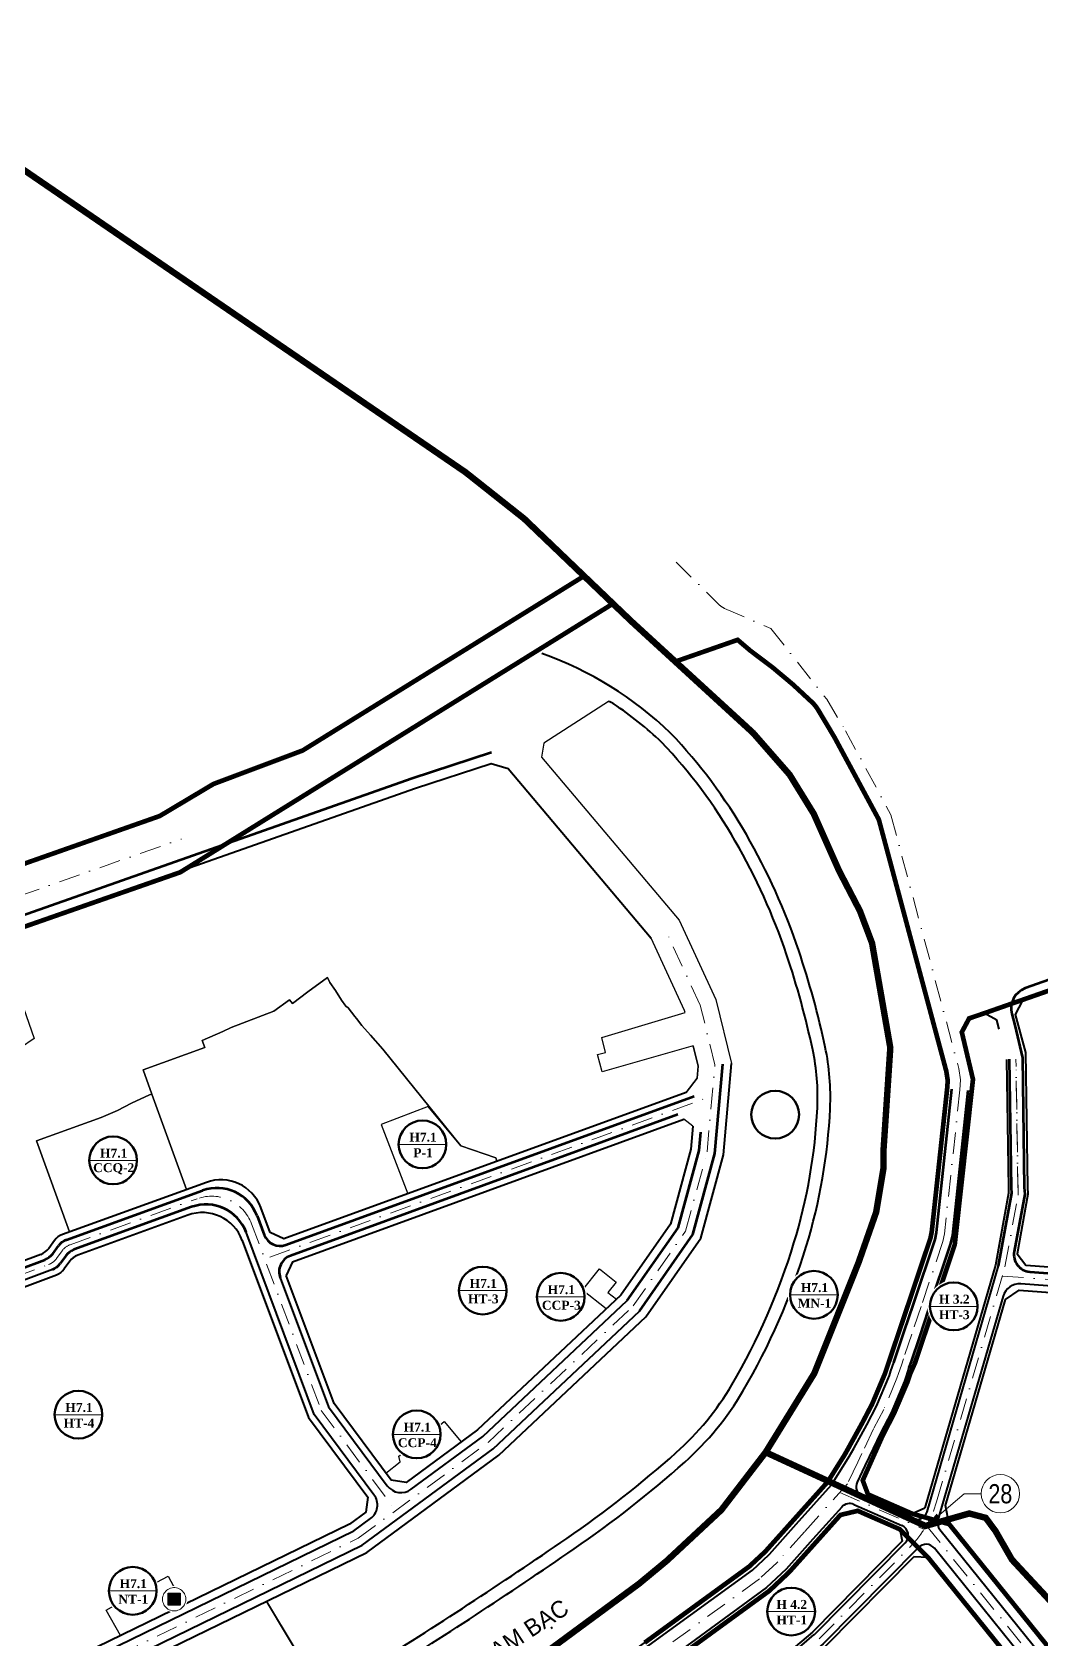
# Model space of a CAD drawing. Header units: millimetres. Extents: x 583747 to 595948, y 2304962 to 2309584.
# Drawn here: x 592451 to 592924, y 2307869 to 2308623 of the extents above; entities that cross this region are included whole.
import ezdxf
from ezdxf.enums import TextEntityAlignment as Align

# ---------------------------------------------------------------- set-up
doc = ezdxf.new("R2010")
doc.units = ezdxf.units.MM
doc.set_wipeout_variables(frame=1)
for name, pattern in [('DASHDOT', [1, 0.5, -0.25, 0, -0.25]), ('DASHED', [4.5, 3, -1.5]), ('PHANTOM2', [1.25, 0.625, -0.125, 0.125, -0.125, 0.125, -0.125]), ('RANHGIOI', [10, 6, -1.7, 0.6, -1.7]), ('RGXA', [10.3, 6, -2, 0.3, -2])]:
    doc.linetypes.add(name, pattern=pattern)
for name, color, linetype, lineweight in [('00_bo_sdd', 7, 'Continuous', 30), ('00_o pho', 2, 'RANHGIOI', 13), ('00_tim_duong', 1, 'DASHDOT', 13), ('DUONG', 5, 'Continuous', 80), ('HE', 7, 'Continuous', 40), ('KIHIEU', 7, 'Continuous', 25), ('P_text', 7, 'Continuous', 13), ('Rgphuong', 5, 'RGXA', 13), ('TOADO', 7, 'Continuous', 13), ('TREE1', 93, 'Continuous', 13), ('vong tron', 7, 'Continuous', 13)]:
    doc.layers.add(name, color=color, linetype=linetype, lineweight=lineweight)
doc.styles.add('pp1-vnblackH', font='VHBLACK.TTF')
doc.styles.add('STYLE3', font='Vharialb.ttf', dxfattribs={"height": 10})
doc.styles.add('TXT', font='vntime.TTF', dxfattribs={"height": 1})
doc.styles.add('vnarialh', font='Vharial.ttf')
doc.dimstyles.new('11', dxfattribs={"dimtxt": 7.5, "dimasz": 7.5, "dimexe": 5, "dimexo": 10, "dimgap": 3, "dimtad": 1, "dimzin": 9, "dimdsep": 46, "dimtxsty": 'STYLE3', "dimcen": 0.05, "dimclrd": 7, "dimclre": 7, "dimclrt": 7, "dimaunit": 1, "dimadec": 4, "dimazin": 0, "dimtfac": 1, "dimtofl": 0, "dimtmove": 1, "dimatfit": 3, "dimfxl": 1, "dimtolj": 1, "dimtzin": 9, "dimarcsym": 0})

# ---------------------------------------------------------------- blocks, each defined once
blk = doc.blocks.new('nha tre')
at = {"lineweight": 13}
blk.add_wipeout([(-1, 9.6), (-3, 9.2), (-4.8, 8.4), (-6.5, 7.2), (-7.8, 5.7), (-8.8, 3.9), (-9.5, 2), (-9.7, 0), (-9.5, -2), (-8.8, -3.9), (-7.8, -5.7), (-6.5, -7.2), (-4.8, -8.4), (-3, -9.2), (-1, -9.6), (1, -9.6), (3, -9.2), (4.8, -8.4), (6.5, -7.2), (7.8, -5.7), (8.8, -3.9), (9.5, -2), (9.7, 0), (9.5, 2), (8.8, 3.9), (7.8, 5.7), (6.5, 7.2), (4.8, 8.4), (3, 9.2), (1, 9.6)], dxfattribs=at).dxf.layer = 'KIHIEU'
at = {"layer": 'KIHIEU', "ltscale": 300}
blk.add_hatch(color=256, dxfattribs=at).paths.add_polyline_path([(4.4, -4.4), (-4.4, -4.4), (-4.4, 4.4), (4.4, 4.4)])
at = {"layer": 'KIHIEU', "lineweight": 13}
blk.add_lwpolyline([(-0.5, 8.5), (-1.6, 8.4), (-2.6, 8.1), (-3.6, 7.7), (-4.6, 7.2), (-5.4, 6.6), (-6.2, 5.8), (-6.9, 5), (-7.5, 4.1), (-7.9, 3.1), (-8.3, 2.1), (-8.5, 1.1), (-8.5, 0), (-8.5, -1.1), (-8.3, -2.1), (-7.9, -3.1), (-7.5, -4.1), (-6.9, -5), (-6.2, -5.8), (-5.4, -6.6), (-4.6, -7.2), (-3.6, -7.7), (-2.6, -8.1), (-1.6, -8.4), (-0.5, -8.5), (0.5, -8.5), (1.6, -8.4), (2.6, -8.1), (3.6, -7.7), (4.6, -7.2), (5.4, -6.6), (6.2, -5.8), (6.9, -5), (7.5, -4.1), (7.9, -3.1), (8.3, -2.1), (8.5, -1.1), (8.5, 0), (8.5, 1.1), (8.3, 2.1), (7.9, 3.1), (7.5, 4.1), (6.9, 5), (6.2, 5.8), (5.4, 6.6), (4.6, 7.2), (3.6, 7.7), (2.6, 8.1), (1.6, 8.4), (0.5, 8.5)], close=True, dxfattribs=at)
at = {"layer": 'KIHIEU', "ltscale": 300}
blk.add_lwpolyline([(4.4, -4.4), (-4.4, -4.4), (-4.4, 4.4), (4.4, 4.4)], close=True, dxfattribs=at)
blk = doc.blocks.new('www')
at = {"layer": '00_bo_sdd'}
for p, q in [((19195.028, 15246.476), (19211.234, 15201.723)), ((19275.087, 14964.925), (19248.642, 15008.9))]:
    blk.add_line(p, q, dxfattribs=at)
for points in [[(19295.763, 15031.623), (19248.734, 15008.748), (19275.087, 14964.925, 0.0137265), (19296.71, 14977.539, 0.0116811), (19389.574, 15038.231, 0.0313), (19440.874, 15078.443, 0.07832), (19466.972, 15110.253, 0.0589377), (19496.093, 15176.706, 0.0619406), (19507.068, 15240.053, 0.0644814), (19504.862, 15267.247, 0.0290307), (19492.636, 15311.807, 0.049328), (19468.568, 15365.07, 0.0592944), (19433.988, 15411.376, 0.0435689), (19411.7, 15429.273, 0.0801613), (19409.093, 15430.467), (19378.742, 15410.947), (19377.761, 15404.421), (19442.262, 15327.945), (19459.505, 15290.746), (19466.827, 15260.778), (19462.988, 15217.923), (19452.371, 15178.895), (19426.642, 15142.098), (19357.616, 15077.199)], [(19356.824, 15215.005), (19356.229, 15216.527), (19339.838, 15222.196), (19303.24, 15267.521), (19297.532, 15274.133), (19293.438, 15278.592), (19290.917, 15281.876), (19290.132, 15282.779), (19287.031, 15286.902), (19285.909, 15287.704), (19283.889, 15290.415), (19281.158, 15295.002), (19278.462, 15298.741), (19277.39, 15301.05), (19268.115, 15294.362), (19260.867, 15288.902), (19259.552, 15290.648), (19252.266, 15285.307), (19232.155, 15277.652), (19228.346, 15275.745), (19218.547, 15271.61), (19219.774, 15268.276), (19190.917, 15257.779), (19195.028, 15246.476), (19193.884, 15246.06), (19185.464, 15242.148), (19178.87, 15238.811), (19171.242, 15235.485), (19140.917, 15224.607), (19156.316, 15181.836), (19220.542, 15205.093, -0.4113002), (19246.088, 15193.284), (19250.448, 15181.608), (19256.896, 15178.634)], [(19356.824, 15215.005), (19356.229, 15216.527), (19339.838, 15222.196), (19303.24, 15267.521), (19297.532, 15274.133), (19293.438, 15278.592), (19290.917, 15281.876), (19290.132, 15282.779), (19287.031, 15286.902), (19285.909, 15287.704), (19283.889, 15290.415), (19281.158, 15295.002), (19278.462, 15298.741), (19277.39, 15301.05), (19268.115, 15294.362), (19260.867, 15288.902), (19259.552, 15290.648), (19252.266, 15285.307), (19232.155, 15277.652), (19228.346, 15275.745), (19218.547, 15271.61), (19219.774, 15268.276), (19190.917, 15257.779), (19195.028, 15246.476), (19193.884, 15246.06), (19185.464, 15242.148), (19178.87, 15238.811), (19171.242, 15235.485), (19140.917, 15224.607), (19156.316, 15181.836), (19220.542, 15205.093, -0.4113002), (19246.088, 15193.284), (19250.448, 15181.608), (19256.896, 15178.634)], [(19303.24, 15267.521), (19297.532, 15274.133), (19293.438, 15278.592), (19290.917, 15281.876), (19290.132, 15282.779), (19287.031, 15286.902), (19285.909, 15287.704), (19283.889, 15290.415), (19281.158, 15295.002), (19278.462, 15298.741), (19277.39, 15301.05), (19268.115, 15294.362), (19260.867, 15288.902), (19259.552, 15290.648), (19252.266, 15285.307), (19232.155, 15277.652), (19228.346, 15275.745), (19218.547, 15271.61), (19219.774, 15268.276), (19190.917, 15257.779), (19195.028, 15246.476), (19211.234, 15201.723), (19220.542, 15205.093, -0.4113002), (19246.088, 15193.284), (19250.448, 15181.608), (19256.896, 15178.634), (19356.824, 15215.005), (19356.229, 15216.527), (19339.838, 15222.196)], [(19303.24, 15267.521), (19297.532, 15274.133), (19293.438, 15278.592), (19290.917, 15281.876), (19290.132, 15282.779), (19287.031, 15286.902), (19285.909, 15287.704), (19283.889, 15290.415), (19281.158, 15295.002), (19278.462, 15298.741), (19277.39, 15301.05), (19268.115, 15294.362), (19260.867, 15288.902), (19259.552, 15290.648), (19252.266, 15285.307), (19232.155, 15277.652), (19228.346, 15275.745), (19218.547, 15271.61), (19219.774, 15268.276), (19190.917, 15257.779), (19195.028, 15246.476), (19211.234, 15201.723), (19220.542, 15205.093, -0.4113002), (19246.088, 15193.284), (19250.448, 15181.608), (19256.896, 15178.634), (19356.824, 15215.005), (19356.229, 15216.527), (19339.838, 15222.196)], [(19268.437, 15094.843), (19237.417, 15177.914, 0.4113002), (19211.871, 15189.723), (19160.282, 15171.042, 0.0820126), (19158.009, 15169.767, 0.0672405), (19156.53, 15168.217), (19153.898, 15164.587, -0.1473481), (19150.226, 15161.792), (19031.173, 15117.236), (19028.132, 15110.761), (19067.059, 14998.771), (19085.599, 14952.18), (19091.944, 14949.721), (19287.709, 15044.942), (19295.289, 15050.527), (19296.323, 15057.499)], [(19248.734, 15008.748), (19197.822, 14983.984, 0.4398691), (19195.719, 14976.919), (19218.525, 14938.83, 0.0341892), (19275.087, 14964.925)]]:
    blk.add_lwpolyline(points, format="xyb", close=True, dxfattribs=at)
for points in [[(19318.626, 15389.764), (18978.82, 15270.263)], [(19448.853, 15269.037), (19451.159, 15259.598), (19450.656, 15253.974), (19445.511, 15247.284), (19450.656, 15253.974), (19451.159, 15259.598), (19448.853, 15269.037), (19406.085, 15256.947), (19403.9, 15264.99), (19407.709, 15265.913), (19405.929, 15272.967), (19445.008, 15284.775), (19444.807, 15285.599), (19429.073, 15319.541), (19362.006, 15399.058), (19354.03, 15401.328), (19318.626, 15389.764), (19114.462, 15317.965)], [(19130.883, 15298.078), (19139.792, 15272.509), (19133.396, 15268.172)], [(19156.316, 15181.836), (19140.917, 15224.607), (19171.242, 15235.485), (19178.87, 15238.811), (19185.464, 15242.148), (19193.884, 15246.06), (19195.028, 15246.476), (19190.917, 15257.779), (19219.774, 15268.276), (19218.547, 15271.61), (19228.346, 15275.745), (19232.155, 15277.652), (19252.266, 15285.307), (19259.552, 15290.648), (19260.867, 15288.902), (19268.115, 15294.362), (19277.39, 15301.05), (19278.462, 15298.741), (19281.158, 15295.002), (19283.889, 15290.415), (19285.909, 15287.704), (19287.031, 15286.902), (19290.132, 15282.779), (19290.917, 15281.876), (19293.438, 15278.592), (19297.532, 15274.133), (19303.24, 15267.521), (19339.838, 15222.196), (19356.229, 15216.527), (19356.824, 15215.005)], [(19324.518, 15240.66), (19302.516, 15232.23), (19314.999, 15199.649), (19356.824, 15215.005), (19356.226, 15216.532), (19339.838, 15222.196), (19324.518, 15240.66)], [(19690.338, 15148), (19601.627, 15154.554), (19595.242, 15150.122), (19567.117, 15053.601), (19568.859, 15044.91), (19622.098, 14978.95)], [(19408.02, 15145.865), (19396.96, 15154.583), (19404.827, 15164.563), (19412.687, 15158.368), (19408.858, 15153.511), (19412.826, 15150.383)], [(19304.674, 15068.879), (19311.452, 15074.051), (19310.831, 15076.727), (19326.469, 15088.401), (19332.118, 15092.971), (19339.994, 15083.468)], [(19554.793, 14931.436), (19559.165, 14934.125), (19606.107, 14963.003), (19607.225, 14969.513), (19558.956, 15029.316), (19552.299, 15029.652), (19510.857, 14987.766), (19496.438, 14975.405), (19490.481, 14971.228), (19460.082, 14953.757), (19457.638, 14946.637), (19480.672, 14890.238), (19486.689, 14888.433), (19502.695, 14899.387), (19510.356, 14904.099), (19496.847, 14928.202), (19501.452, 14930.101), (19500.205, 14933.898), (19497.198, 14940.557), (19535.516, 14958.485), (19543.912, 14944.754), (19546.08, 14946.047), (19554.793, 14931.436)], [(19180.282, 14992.689), (19173.602, 15004.629), (19186.947, 15012.322), (19202.686, 15020.536), (19209.833, 15007.063)]]:
    blk.add_lwpolyline(points, dxfattribs=at)
for points in [[(19029.909, 15129.042), (19142.95, 15171.348, 0.1473481), (19146.622, 15174.143), (19149.294, 15177.827, -0.1500807), (19153.046, 15180.652), (19156.316, 15181.836), (19140.917, 15224.607), (19171.242, 15235.485), (19178.87, 15238.811), (19185.464, 15242.148), (19193.884, 15246.06), (19195.028, 15246.476), (19190.917, 15257.779), (19219.774, 15268.276), (19218.547, 15271.61), (19228.346, 15275.745), (19232.155, 15277.652), (19252.266, 15285.307), (19259.552, 15290.648), (19260.867, 15288.902), (19268.115, 15294.362), (19277.39, 15301.05), (19278.462, 15298.741), (19281.158, 15295.002), (19283.889, 15290.415), (19285.909, 15287.704), (19287.031, 15286.902), (19290.132, 15282.779), (19290.917, 15281.876), (19293.438, 15278.592), (19297.532, 15274.133), (19303.24, 15267.521), (19339.838, 15222.196), (19356.229, 15216.527), (19356.824, 15215.005), (19445.511, 15247.284), (19450.656, 15253.974), (19451.159, 15259.598), (19448.853, 15269.037), (19406.085, 15256.947), (19403.9, 15264.99), (19407.709, 15265.913), (19405.929, 15272.967), (19445.008, 15284.775), (19444.807, 15285.599), (19429.073, 15319.541), (19362.006, 15399.058), (19354.03, 15401.328), (19318.626, 15389.764)], [(19029.909, 15129.042), (19142.95, 15171.348, 0.1473481), (19146.622, 15174.143), (19149.294, 15177.827, -0.1500807), (19153.046, 15180.652), (19156.316, 15181.836), (19140.917, 15224.607), (19171.242, 15235.485), (19178.87, 15238.811), (19185.464, 15242.148), (19193.884, 15246.06), (19195.028, 15246.476), (19190.917, 15257.779), (19219.774, 15268.276), (19218.547, 15271.61), (19228.346, 15275.745), (19232.155, 15277.652), (19252.266, 15285.307), (19259.552, 15290.648), (19260.867, 15288.902), (19268.115, 15294.362), (19277.39, 15301.05), (19278.462, 15298.741), (19281.158, 15295.002), (19283.889, 15290.415), (19285.909, 15287.704), (19287.031, 15286.902), (19290.132, 15282.779), (19290.917, 15281.876), (19293.438, 15278.592), (19297.532, 15274.133), (19303.24, 15267.521), (19339.838, 15222.196), (19356.229, 15216.527), (19356.824, 15215.005), (19445.511, 15247.284)]]:
    blk.add_lwpolyline(points, format="xyb", dxfattribs=at)
for points in [[(19195.029, 15246.476), (19193.884, 15246.06), (19185.464, 15242.148), (19178.87, 15238.811), (19171.242, 15235.485), (19140.917, 15224.607), (19156.316, 15181.836), (19211.234, 15201.723)], [(19438.123, 15185.566), (19447.672, 15220.67), (19448.63, 15231.364), (19444.378, 15234.634), (19260.919, 15167.86), (19257.969, 15161.466), (19280.409, 15101.374), (19307.191, 15065.508), (19314.208, 15064.468), (19347.674, 15089.127), (19414.857, 15152.293)]]:
    blk.add_lwpolyline(points, close=True, dxfattribs=at)
at = {"layer": '00_o pho', "color": 2, "linetype": 'PHANTOM2', "ltscale": 10, "const_width": 2.2}
blk.add_lwpolyline([(18971.194, 15296.778), (19198.657, 15376.772), (19223.924, 15391.818), (19265.731, 15407.508), (19368.84, 15471.411), (19397.65, 15489.267), (19369.543, 15516.154), (19342.054, 15537.913), (19078.048, 15718.525, -0.0624397)], format="xyb", dxfattribs=at)
for points in [[(19377.334, 14983.012), (19423.435, 15016.979), (19436.481, 15027.775), (19462.029, 15051.558), (19482.819, 15078.603), (19505.609, 15115.552), (19526.327, 15167.395), (19534.643, 15191.18), (19538.023, 15211.506), (19538.038, 15219.659), (19541.256, 15268.199), (19532.709, 15317.17), (19527.055, 15332.208), (19517.313, 15350.955), (19505.366, 15377.817), (19494.029, 15396.19), (19476.861, 15415.785), (19455.255, 15435.582), (19440.442, 15449.156), (19419.981, 15467.906), (19411.197, 15476.308), (19208.332, 15350.434), (18978.82, 15270.263)], [(19426.06, 14989.34), (19475.148, 15025.099), (19482.614, 15032.034), (19495.361, 15046.265), (19511.768, 15064.583), (19512.096, 15065.106), (19482.819, 15078.603), (19462.029, 15051.558), (19436.481, 15027.775), (19423.435, 15016.979), (19377.334, 14983.012)], [(19607.225, 14969.513), (19558.956, 15029.316), (19545.778, 15042.491), (19525.984, 15051.149), (19517.866, 15049.214), (19493.86, 15022.448), (19484.545, 15013.675), (19446.748, 14986.14)]]:
    blk.add_lwpolyline(points, dxfattribs=at)
blk.add_lwpolyline([(19535.871, 15375.14), (19515.027, 15413.77), (19507.481, 15426.421, 0.0647188), (19504.654, 15430.011, 0.0388294), (19476.012, 15453.98, -0.0216668), (19475.516, 15454.368), (19469.674, 15459.346), (19440.442, 15449.156), (19455.255, 15435.582), (19476.861, 15415.785), (19494.029, 15396.19), (19505.366, 15377.817), (19517.313, 15350.955), (19527.055, 15332.208), (19532.709, 15317.17), (19541.256, 15268.199), (19538.038, 15219.659), (19538.023, 15211.506), (19534.643, 15191.18), (19526.327, 15167.395), (19505.609, 15115.552), (19482.819, 15078.603), (19512.121, 15065.094), (19520.03, 15077.708), (19522.128, 15081.508), (19528.197, 15092.502), (19532.763, 15101.245), (19538.75, 15115.453), (19539.42, 15117.447), (19540.75, 15121.41), (19541.713, 15124.271), (19545.62, 15135.88), (19549.963, 15148.785), (19560.084, 15178.951), (19560.685, 15181.887), (19567.912, 15248.935), (19568.188, 15252.862), (19567.519, 15257.159)], format="xyb", close=True, dxfattribs=at)
blk.add_lwpolyline([(19759.561, 15340.043), (19753.032, 15343.042), (19585.213, 15284.314), (19578.226, 15281.939), (19574.788, 15275.501), (19580.024, 15253.361), (19571.472, 15175.886), (19552.87, 15120.515), (19528.326, 15065.403), (19530.78, 15058.875), (19551.477, 15049.822), (19568.859, 15044.91), (19622.098, 14978.95), (19638.489, 14958.641), (19673.699, 14915.019), (19681.094, 14913.754), (19874.001, 15032.795), (19876.446, 15040.081)], close=True, dxfattribs=at)
at = {"layer": '00_tim_duong', "ltscale": 20}
for points in [[(19440.783, 15495.781), (19461.055, 15475.761, 0.0931302), (19463.505, 15474.109), (19485.221, 15464.73), (19511.433, 15431.551), (19520.266, 15416.744), (19541.505, 15377.381), (19573.42, 15258.406), (19574.243, 15253.117), (19573.912, 15248.401), (19566.642, 15180.958), (19565.91, 15177.383), (19555.672, 15146.867), (19551.328, 15133.959), (19547.42, 15122.35), (19546.458, 15119.491), (19545.129, 15115.531), (19544.388, 15113.322), (19538.216, 15098.678), (19533.454, 15089.558), (19527.948, 15078.091), (19525.974, 15073.915), (19521.215, 15063.792), (19501.034, 15041.324), (19488.46, 15027.285), (19488.032, 15026.808), (19479.927, 15019.281), (19430.458, 14983.244)], [(19440.783, 15495.781), (19461.055, 15475.761, 0.0931302), (19463.505, 15474.109), (19485.221, 15464.73), (19511.433, 15431.551), (19520.266, 15416.744), (19541.505, 15377.381), (19573.42, 15258.406), (19574.243, 15253.117), (19573.912, 15248.401), (19566.642, 15180.958), (19565.91, 15177.383), (19555.672, 15146.867), (19551.328, 15133.959), (19547.42, 15122.35), (19546.458, 15119.491), (19545.129, 15115.531), (19544.388, 15113.322), (19538.216, 15098.678), (19533.454, 15089.558), (19527.948, 15078.091), (19525.974, 15073.915), (19521.215, 15063.792), (19501.034, 15041.324), (19488.46, 15027.285), (19488.032, 15026.808), (19479.927, 15019.281), (19430.458, 14983.244)], [(19440.783, 15495.781), (19461.055, 15475.761, 0.0931302), (19463.505, 15474.109), (19485.221, 15464.73), (19511.433, 15431.551), (19520.266, 15416.744), (19541.505, 15377.381), (19573.42, 15258.406), (19574.243, 15253.117), (19573.912, 15248.401), (19566.642, 15180.958), (19565.91, 15177.383), (19555.672, 15146.867), (19551.328, 15133.959), (19547.42, 15122.35), (19546.458, 15119.491), (19545.129, 15115.531), (19544.388, 15113.322), (19538.216, 15098.678), (19533.454, 15089.558), (19527.948, 15078.091), (19525.974, 15073.915), (19521.215, 15063.792), (19501.034, 15041.324), (19488.46, 15027.285), (19488.032, 15026.808), (19479.927, 15019.281), (19430.458, 14983.244)], [(19440.783, 15495.781), (19461.055, 15475.761, 0.0931302), (19463.505, 15474.109), (19485.221, 15464.73), (19511.433, 15431.551), (19520.266, 15416.744), (19541.505, 15377.381), (19573.42, 15258.406), (19574.243, 15253.117), (19573.912, 15248.401), (19566.642, 15180.958), (19565.91, 15177.383), (19555.672, 15146.867), (19551.328, 15133.959), (19547.42, 15122.35), (19546.458, 15119.491), (19545.129, 15115.531), (19544.388, 15113.322), (19538.216, 15098.678), (19533.454, 15089.558), (19527.948, 15078.091), (19525.974, 15073.915), (19521.215, 15063.792), (19501.034, 15041.324), (19488.46, 15027.285), (19488.032, 15026.808), (19479.927, 15019.281), (19430.458, 14983.244)], [(19017.693, 15118.33), (19146.588, 15166.57, 0.1473481), (19150.26, 15169.365), (19152.912, 15173.022, -0.1500807), (19156.664, 15175.847), (19216.207, 15197.408, -0.4113002), (19241.753, 15185.599), (19274.423, 15098.108), (19309.386, 15051.288)], [(19550.496, 15034.227, 0.1247749), (19562.956, 15055.406)], [(19550.496, 15034.227, 0.1247749), (19562.956, 15055.406)]]:
    blk.add_lwpolyline(points, format="xyb", dxfattribs=at)
for points in [[(18693.561, 15184.784), (18962.037, 15279.201), (19208.846, 15365.998)], [(18693.561, 15184.784), (18962.037, 15279.201), (19208.846, 15365.998)], [(19455.336, 15219.362), (19458.993, 15260.188), (19452.156, 15288.173), (19435.71, 15323.652)], [(19455.336, 15219.362), (19458.993, 15260.188), (19452.156, 15288.173), (19435.71, 15323.652)], [(19593.769, 15161.151), (19690.096, 15154.22), (19814.261, 15196.347), (19897.627, 15228.006), (20058.429, 15311.279)], [(19593.769, 15161.151), (19690.096, 15154.22), (19814.261, 15196.347), (19897.627, 15228.006), (20058.429, 15311.279)], [(19593.769, 15161.151), (19690.096, 15154.22), (19814.261, 15196.347), (19897.627, 15228.006), (20058.429, 15311.279)], [(19593.769, 15161.151), (19690.096, 15154.22), (19814.261, 15196.347), (19897.627, 15228.006), (20058.429, 15311.279)], [(19593.769, 15161.151), (19690.096, 15154.22), (19814.261, 15196.347), (19897.627, 15228.006), (20058.429, 15311.279)], [(19593.769, 15161.151), (19690.096, 15154.22), (19814.261, 15196.347), (19897.627, 15228.006), (20058.429, 15311.279)], [(19595.008, 15165.46), (19601.156, 15199.111), (19600.184, 15262.831)], [(19601.104, 15202.551), (19600.184, 15262.831)], [(19250.251, 15170.096), (19457.686, 15245.596)], [(19250.251, 15170.096), (19457.686, 15245.596)], [(18963.58, 14875.45), (19089.109, 14939.724), (19291.736, 15038.283), (19352.645, 15083.163), (19420.749, 15147.196), (19445.247, 15182.23), (19455.312, 15219.233)], [(18963.58, 14875.45), (19089.109, 14939.724), (19291.736, 15038.283), (19352.645, 15083.163), (19420.749, 15147.196), (19445.247, 15182.23), (19455.312, 15219.233)], [(19562.956, 15055.406), (19594.937, 15165.16)], [(19562.956, 15055.406), (19594.937, 15165.16)], [(19517.574, 15059.739), (19557.078, 15042.46)], [(19517.574, 15059.739), (19557.078, 15042.46)], [(19558.338, 15044.013), (19676.7, 14897.369)], [(19507.874, 14991.15), (19550.496, 15034.227)], [(19507.874, 14991.15), (19550.496, 15034.227)]]:
    blk.add_lwpolyline(points, dxfattribs=at)
at = {"layer": 'DUONG'}
for p, q in [((19459.035, 15218.632), (19462.784, 15260.473)), ((19459.035, 15218.632), (19462.784, 15260.473)), ((19598.104, 15202.505), (19597.185, 15262.785)), ((19598.104, 15202.505), (19597.185, 15262.785)), ((19562.933, 15181.537), (19570.176, 15248.734)), ((19562.933, 15181.537), (19570.176, 15248.734)), ((19257.883, 15175.801), (19449.287, 15245.466)), ((19257.883, 15175.801), (19449.287, 15245.466)), ((19577.647, 15248.069), (19570.352, 15180.379)), ((19577.647, 15248.069), (19570.352, 15180.379)), ((19441.696, 15236.85), (19259.932, 15170.693)), ((19441.696, 15236.85), (19259.932, 15170.693)), ((19451.624, 15219.961), (19452.4, 15228.619)), ((19451.624, 15219.961), (19452.4, 15228.619)), ((19441.8, 15183.844), (19451.624, 15219.961)), ((19441.8, 15183.844), (19451.624, 15219.961)), ((19448.694, 15180.616), (19459.035, 15218.632)), ((19448.694, 15180.616), (19459.035, 15218.632)), ((19154.934, 15178.145), (19218.771, 15201.261)), ((19154.934, 15178.145), (19218.771, 15201.261)), ((19592.057, 15166), (19598.265, 15199.976)), ((19592.057, 15166), (19598.265, 15199.976)), ((19598.265, 15199.976), (19598.104, 15202.505)), ((19598.265, 15199.976), (19598.104, 15202.505)), ((19213.643, 15193.555), (19158.395, 15173.549)), ((19213.643, 15193.555), (19158.395, 15173.549)), ((19244.317, 15189.452), (19247.652, 15180.52)), ((19244.317, 15189.452), (19247.652, 15180.52)), ((19417.898, 15149.662), (19441.8, 15183.844)), ((19417.898, 15149.662), (19441.8, 15183.844)), ((19562.282, 15178.359), (19562.933, 15181.537)), ((19562.282, 15178.359), (19562.933, 15181.537)), ((19148.52, 15171.65), (19151.182, 15175.32)), ((19148.52, 15171.65), (19151.182, 15175.32)), ((19423.601, 15144.729), (19448.694, 15180.616)), ((19423.601, 15144.729), (19448.694, 15180.616)), ((19552.117, 15148.06), (19562.282, 15178.359)), ((19552.117, 15148.06), (19562.282, 15178.359)), ((19569.537, 15176.406), (19559.227, 15145.675)), ((19569.537, 15176.406), (19559.227, 15145.675)), ((19570.352, 15180.379), (19569.537, 15176.406)), ((19570.352, 15180.379), (19569.537, 15176.406)), ((19030.075, 15125.901), (19144.848, 15168.855)), ((19030.075, 15125.901), (19144.848, 15168.855)), ((19154.643, 15170.724), (19152, 15167.08)), ((19154.643, 15170.724), (19152, 15167.08)), ((19547.774, 15135.156), (19552.117, 15148.06)), ((19547.774, 15135.156), (19552.117, 15148.06)), ((19559.227, 15145.675), (19554.882, 15132.763)), ((19559.227, 15145.675), (19554.882, 15132.763)), ((19543.866, 15123.546), (19547.774, 15135.156)), ((19543.866, 15123.546), (19547.774, 15135.156)), ((19554.882, 15132.763), (19550.975, 15121.153)), ((19554.882, 15132.763), (19550.975, 15121.153)), ((19542.904, 15120.687), (19543.866, 15123.546)), ((19542.904, 15120.687), (19543.866, 15123.546)), ((19550.975, 15121.153), (19550.012, 15118.295)), ((19550.975, 15121.153), (19550.012, 15118.295))]:
    blk.add_line(p, q, dxfattribs=at)
at = {"layer": 'DUONG', "lineweight": 40}
for p, q in [((19271.097, 15096.294), (19239.188, 15181.746)), ((19271.097, 15096.294), (19239.188, 15181.746)), ((19558.471, 15050.738), (19592.057, 15166)), ((19558.471, 15050.738), (19592.057, 15166)), ((19255.174, 15160.377), (19277.748, 15099.923)), ((19255.174, 15160.377), (19277.748, 15099.923)), ((19350.24, 15086.049), (19417.898, 15149.662)), ((19350.24, 15086.049), (19417.898, 15149.662)), ((19355.05, 15080.278), (19423.601, 15144.729)), ((19355.05, 15080.278), (19423.601, 15144.729)), ((19541.574, 15116.724), (19542.904, 15120.687)), ((19541.574, 15116.724), (19542.904, 15120.687)), ((19534.821, 15100.276), (19540.877, 15114.649)), ((19534.821, 15100.276), (19540.877, 15114.649)), ((19540.877, 15114.649), (19541.574, 15116.724)), ((19540.877, 15114.649), (19541.574, 15116.724)), ((19548.684, 15114.337), (19547.898, 15111.996)), ((19548.684, 15114.337), (19547.898, 15111.996)), ((19550.012, 15118.295), (19548.684, 15114.337)), ((19550.012, 15118.295), (19548.684, 15114.337)), ((19547.898, 15111.996), (19541.612, 15097.079)), ((19547.898, 15111.996), (19541.612, 15097.079)), ((19277.748, 15099.923), (19305.405, 15062.886)), ((19277.748, 15099.923), (19305.405, 15062.886)), ((19530.199, 15091.427), (19534.821, 15100.276)), ((19530.199, 15091.427), (19534.821, 15100.276)), ((19524.117, 15080.41), (19530.199, 15091.427)), ((19524.117, 15080.41), (19530.199, 15091.427)), ((19541.612, 15097.079), (19536.807, 15087.878)), ((19541.612, 15097.079), (19536.807, 15087.878)), ((19316.56, 15061.232), (19350.24, 15086.049)), ((19316.56, 15061.232), (19350.24, 15086.049)), ((19536.807, 15087.878), (19531.333, 15076.478)), ((19536.807, 15087.878), (19531.333, 15076.478)), ((19293.685, 15035.06), (19355.05, 15080.278)), ((19293.685, 15035.06), (19355.05, 15080.278)), ((19513.698, 15063.333), (19521.989, 15076.554)), ((19513.698, 15063.333), (19521.989, 15076.554)), ((19521.989, 15076.554), (19524.117, 15080.41)), ((19521.989, 15076.554), (19524.117, 15080.41)), ((19531.333, 15076.478), (19529.366, 15072.316)), ((19531.333, 15076.478), (19529.366, 15072.316)), ((19529.366, 15072.316), (19525.7, 15064.519)), ((19529.366, 15072.316), (19525.7, 15064.519)), ((19497.121, 15044.824), (19513.698, 15063.333)), ((19497.121, 15044.824), (19513.698, 15063.333)), ((19524.191, 15054.116), (19546.665, 15044.286)), ((19524.191, 15054.116), (19546.665, 15044.286)), ((19528.222, 15057.811), (19551.667, 15047.556)), ((19528.222, 15057.811), (19551.667, 15047.556)), ((19518.467, 15052.876), (19504.942, 15037.818)), ((19518.467, 15052.876), (19504.942, 15037.818)), ((19484.549, 15030.788), (19497.121, 15044.824)), ((19484.549, 15030.788), (19497.121, 15044.824)), ((19086.761, 14934.412), (19293.685, 15035.06)), ((19086.761, 14934.412), (19293.685, 15035.06)), ((19476.583, 15023.34), (19484.282, 15030.49)), ((19476.583, 15023.34), (19484.282, 15030.49)), ((19484.282, 15030.49), (19484.549, 15030.788)), ((19484.282, 15030.49), (19484.549, 15030.788)), ((19504.942, 15037.818), (19492.37, 15023.783)), ((19505.742, 14993.26), (19548.216, 15036.189)), ((19366.85, 14943.822), (19476.583, 15023.34))]:
    blk.add_line(p, q, dxfattribs=at)
at = {"layer": 'DUONG'}
for points in [[(19019.748, 15130.672), (18972.061, 15262.491, -0.4168377), (18978.147, 15275.326), (19317.02, 15394.5, -0.0056185), (19317.127, 15394.535), (19354.283, 15406.671)], [(19019.748, 15130.672), (18972.061, 15262.491, -0.4168377), (18978.147, 15275.326), (19317.02, 15394.5, -0.0056185), (19317.127, 15394.535), (19354.283, 15406.671)], [(19771.539, 15323.055), (19764.163, 15342.006, 0.4047207), (19751.521, 15347.811), (19604.559, 15296.047, 0.3920472), (19598.224, 15284.021), (19599.635, 15278.766), (19603.174, 15263.518), (19604.101, 15202.741), (19604.299, 15199.621), (19599.366, 15172.624, 0.4459024), (19606.647, 15163.208), (19689.179, 15157.11)], [(19771.539, 15323.055), (19764.163, 15342.006, 0.4047207), (19751.521, 15347.811), (19604.559, 15296.047, 0.3920472), (19598.224, 15284.021), (19599.635, 15278.766), (19603.174, 15263.518), (19604.101, 15202.741), (19604.299, 15199.621), (19599.366, 15172.624, 0.4459024), (19606.647, 15163.208), (19689.179, 15157.11)]]:
    blk.add_lwpolyline(points, format="xyb", dxfattribs=at)
at = {"layer": 'DUONG', "lineweight": 40}
for points in [[(19148.328, 15164.285), (19029.31, 15119.742, 0.4073238), (19024.557, 15109.623), (19063.544, 14997.462), (19082.271, 14950.4, 0.4360548), (19093.204, 14946.164), (19289.658, 15041.72), (19297.492, 15047.492, 0.4160821), (19299.156, 15058.719), (19271.097, 15096.294)], [(19689.952, 15151.037), (19602.428, 15157.503, 0.3540206), (19594.158, 15151.763), (19563.596, 15046.881, 0.2454106), (19564.506, 15042.341), (19619.344, 14974.4)], [(19689.952, 15151.037), (19602.428, 15157.503, 0.3540206), (19594.158, 15151.763), (19563.596, 15046.881, 0.2454106), (19564.506, 15042.341), (19619.344, 14974.4)], [(19492.37, 15023.783), (19483.271, 15015.221), (19443.428, 14986.197, 0.3450278), (19441.743, 14980.265), (19448.992, 14962.517, 0.4543866), (19456.118, 14960.076), (19486.448, 14977.56), (19491.833, 14981.336), (19505.586, 14993.126, 0.0205144), (19505.886, 14993.405), (19548.216, 15036.189)], [(19611.798, 14971.808), (19561.918, 15033.606, 0.4473047), (19554.473, 15033.982), (19509.834, 14988.865), (19495.517, 14976.591), (19489.675, 14972.495), (19458.936, 14954.828), (19457.133, 14953.736, 0.3688589), (19455.096, 14947.569), (19480.273, 14885.925)], [(19611.798, 14971.808), (19561.918, 15033.606, 0.4473047), (19554.473, 15033.982), (19509.834, 14988.865), (19495.517, 14976.591), (19489.675, 14972.495), (19458.936, 14954.828), (19457.133, 14953.736, 0.3688589), (19455.096, 14947.569), (19480.273, 14885.925)]]:
    blk.add_lwpolyline(points, format="xyb", dxfattribs=at)
at = {"layer": 'DUONG'}
for centre, radius, start, end in [((19225.58, 15182.456), 20, 20.476241, 109.905739), ((19225.58, 15182.456), 20, 20.476241, 109.905739), ((19220.452, 15174.75), 20, 20.476241, 109.905739), ((19220.452, 15174.75), 20, 20.476241, 109.905739), ((19157.658, 15170.623), 8, 109.905739, 144.046897), ((19157.658, 15170.623), 8, 109.905739, 144.046897), ((19161.119, 15166.027), 8, 109.905739, 144.046897), ((19161.119, 15166.027), 8, 109.905739, 144.046897), ((19255.147, 15183.318), 8, 200.476241, 290), ((19255.147, 15183.318), 8, 200.476241, 290), ((19142.044, 15176.347), 8, 290.518452, 324.046897), ((19142.044, 15176.347), 8, 290.518452, 324.046897), ((19145.524, 15171.777), 8, 290.518452, 324.046897), ((19145.524, 15171.777), 8, 290.518452, 324.046897), ((19262.668, 15163.176), 8, 110, 200.476241), ((19262.668, 15163.176), 8, 110, 200.476241)]:
    blk.add_arc(centre, radius, start, end, dxfattribs=at)
at = {"layer": 'DUONG', "lineweight": 40}
for centre, radius, start, end in [((19311.815, 15067.673), 8, 216.750272, 306.384984), ((19311.815, 15067.673), 8, 216.750272, 306.384984), ((19530.225, 15062.392), 5, 154.82043, 246.376264), ((19530.225, 15062.392), 5, 154.82043, 246.376264), ((19522.187, 15049.535), 5, 66.376264, 138.069228), ((19522.187, 15049.535), 5, 66.376264, 138.069228), ((19553.671, 15052.137), 5, 246.376264, 343.754524), ((19553.671, 15052.137), 5, 246.376264, 343.754524), ((19544.662, 15039.705), 5, 315.305263, 66.376264), ((19544.662, 15039.705), 5, 315.305263, 66.376264)]:
    blk.add_arc(centre, radius, start, end, dxfattribs=at)
at = {"layer": 'HE'}
for p, q in [((19462.988, 15217.923), (19466.827, 15260.778)), ((19595.687, 15262.602), (19596.605, 15202.446)), ((19567.911, 15248.922), (19560.689, 15181.921)), ((19445.511, 15247.284), (19256.896, 15178.634)), ((19260.919, 15167.86), (19444.378, 15234.634)), ((19448.63, 15231.364), (19447.672, 15220.67)), ((19447.672, 15220.67), (19438.123, 15185.566)), ((19452.371, 15178.895), (19462.988, 15217.923)), ((19220.542, 15205.093), (19153.046, 15180.652)), ((19596.756, 15200.064), (19590.595, 15166.345)), ((19596.605, 15202.446), (19596.756, 15200.064)), ((19211.871, 15189.723), (19160.282, 15171.042)), ((19250.448, 15181.608), (19246.088, 15193.284)), ((19256.896, 15178.634), (19250.448, 15181.608)), ((19438.123, 15185.566), (19414.857, 15152.293)), ((19560.678, 15181.853), (19560.092, 15178.994)), ((19149.294, 15177.827), (19146.622, 15174.143)), ((19426.642, 15142.098), (19452.371, 15178.895)), ((19560.07, 15178.909), (19549.963, 15148.786)), ((19142.95, 15171.348), (19029.909, 15129.042)), ((19156.53, 15168.217), (19153.898, 15164.587)), ((19260.919, 15167.86), (19257.969, 15161.466)), ((19590.595, 15166.345), (19557.457, 15052.619)), ((19280.409, 15101.374), (19257.969, 15161.466)), ((19414.857, 15152.293), (19347.674, 15089.127)), ((19595.242, 15150.122), (19601.627, 15154.554)), ((19601.627, 15154.554), (19690.338, 15148)), ((19549.963, 15148.785), (19545.62, 15135.88)), ((19567.117, 15053.601), (19595.242, 15150.122)), ((19357.616, 15077.199), (19426.642, 15142.098)), ((19545.62, 15135.88), (19541.713, 15124.271)), ((19540.75, 15121.41), (19539.42, 15117.447)), ((19541.713, 15124.271), (19540.75, 15121.41)), ((19538.74, 15115.428), (19532.775, 15101.273)), ((19539.42, 15117.447), (19538.759, 15115.479)), ((19307.191, 15065.508), (19280.409, 15101.374)), ((19532.749, 15101.219), (19528.201, 15092.509)), ((19528.193, 15092.494), (19522.128, 15081.508)), ((19347.674, 15089.127), (19314.208, 15064.468)), ((19295.763, 15031.623), (19357.616, 15077.199)), ((19520.02, 15077.691), (19511.909, 15064.757)), ((19522.128, 15081.508), (19520.04, 15077.726)), ((19314.208, 15064.468), (19307.191, 15065.508)), ((19568.859, 15044.91), (19567.117, 15053.601)), ((19551.477, 15049.822), (19557.457, 15052.619)), ((19622.098, 14978.95), (19568.859, 15044.91)), ((19197.822, 14983.984), (19295.763, 15031.623)), ((19510.857, 14987.766), (19552.299, 15029.652)), ((19558.956, 15029.316), (19552.299, 15029.652)), ((19607.225, 14969.513), (19558.956, 15029.316))]:
    blk.add_line(p, q, dxfattribs=at)
for points in [[(19221.569, 14933.57, 0.0474106), (19299.874, 14972.441, 0.0116811), (19392.973, 15033.287, 0.0313), (19444.863, 15073.962, 0.07832), (19472.147, 15107.216, 0.0589377), (19501.833, 15174.96, 0.0619406), (19513.061, 15239.766, 0.0644814), (19510.73, 15268.497, 0.0290307), (19498.32, 15313.727, 0.049328), (19473.766, 15368.066, 0.059436), (19438.241, 15415.611, 0.105344), (19377.894, 15452.991, 0.0896627)], [(19218.525, 14938.83, 0.0479382), (19296.71, 14977.539, 0.0116811), (19389.574, 15038.231, 0.0313), (19440.874, 15078.443, 0.07832), (19466.972, 15110.253, 0.0589377), (19496.093, 15176.706, 0.0619406), (19507.068, 15240.053, 0.0644814), (19504.862, 15267.247, 0.0290307), (19492.636, 15311.807, 0.049328), (19468.568, 15365.07, 0.0592944), (19433.988, 15411.376, 0.0435689), (19411.7, 15429.273, 0.0801613), (19409.093, 15430.467, 0.0801613)], [(19023.525, 15131.991), (18975.804, 15263.902), (18978.82, 15270.263), (19318.626, 15389.764, -0.0056185), (19318.626, 15389.764), (19354.03, 15401.328), (19362.006, 15399.058), (19429.073, 15319.541)]]:
    blk.add_lwpolyline(points, format="xyb", dxfattribs=at)
for points in [[(19766.881, 15321.236), (19759.561, 15340.043), (19753.032, 15343.042), (19603.256, 15290.287), (19599.837, 15283.797), (19604.638, 15265.923), (19605.601, 15202.8), (19605.808, 15199.532), (19600.711, 15171.64), (19604.799, 15166.353), (19688.793, 15160.147), (19808.664, 15200.784), (19811.587, 15207.05), (19807.756, 15216.905)], [(19518.062, 15049.433), (19525.984, 15051.149), (19545.778, 15042.491), (19546.843, 15036.933), (19504.719, 14994.358), (19490.912, 14982.523), (19485.645, 14978.829), (19456.649, 14962.164), (19450.423, 14964.302), (19444.597, 14978.568), (19446.748, 14986.14), (19484.545, 15013.675), (19493.21, 15021.722), (19493.86, 15022.448), (19506.431, 15036.483)]]:
    blk.add_lwpolyline(points, close=True, dxfattribs=at)
for points in [[(19592.359, 15276.945), (19591.244, 15281.094), (19585.213, 15284.314), (19578.226, 15281.939), (19574.788, 15275.501), (19579.054, 15259.596), (19580.024, 15253.361), (19579.64, 15247.891), (19572.33, 15180.07), (19571.472, 15175.886), (19561.123, 15145.039), (19556.777, 15132.125), (19552.87, 15120.515), (19551.908, 15117.657), (19550.58, 15113.701), (19549.77, 15111.288), (19543.423, 15096.226), (19538.595, 15086.982), (19533.139, 15075.618), (19531.175, 15071.463), (19528.326, 15065.403), (19530.78, 15058.875), (19551.477, 15049.822)], [(19237.417, 15177.914), (19268.437, 15094.843), (19296.323, 15057.499), (19295.289, 15050.527), (19287.709, 15044.942), (19091.944, 14949.721), (19085.599, 14952.18), (19067.059, 14998.771), (19028.132, 15110.761), (19031.173, 15117.236), (19150.226, 15161.792)]]:
    blk.add_lwpolyline(points, dxfattribs=at)
blk.add_lwpolyline([(19326.504, 14920.758), (19339.993, 14928.632), (19365.615, 14945.727), (19421.649, 14986.095), (19426.06, 14989.34), (19475.148, 15025.099), (19482.614, 15032.034), (19495.361, 15046.265), (19511.768, 15064.583), (19512.096, 15065.106), (19482.819, 15078.603), (19462.029, 15051.558), (19436.481, 15027.775), (19423.435, 15016.979), (19377.334, 14983.012), (19313.316, 14945.042), (19269.184, 14923.485), (19234.948, 14907.097), (19246.835, 14883.576, 0.3957513), (19253.265, 14881.234), (19266.681, 14886.978), (19279.412, 14893.616)], format="xyb", close=True, dxfattribs=at)
for centre, radius, start, end in [((19227.352, 15186.288), 20, 20.476241, 109.905739), ((19218.681, 15170.917), 20, 20.476241, 109.905739), ((19140.146, 15178.84), 8, 290.518452, 324.046897), ((19155.77, 15173.13), 8, 109.905739, 144.046897), ((19163.006, 15163.52), 8, 109.905739, 144.046897), ((19147.422, 15169.284), 8, 290.518452, 324.046897)]:
    blk.add_arc(centre, radius, start, end, dxfattribs=at)
at = {"layer": 'Rgphuong', "color": 6, "linetype": 'DASHED', "ltscale": 2, "const_width": 3, "flags": 128}
for points in [[(18997.213, 16027.896), (19004.115, 15927.16), (19006.1, 15892.225), (19007.716, 15798.464), (19011.559, 15776.793), (19027.419, 15756.059), (19036.502, 15746.947), (19036.502, 15746.947), (19036.502, 15746.947), (19036.502, 15746.947), (19036.502, 15746.947), (19036.502, 15746.947), (19342.054, 15537.913), (19369.543, 15516.154), (19369.543, 15516.154), (19419.981, 15467.906), (19455.255, 15435.582), (19476.861, 15415.785), (19494.029, 15396.19), (19505.366, 15377.817), (19517.313, 15350.955), (19527.055, 15332.208), (19532.709, 15317.17), (19541.256, 15268.199), (19538.038, 15219.659), (19538.023, 15211.506), (19534.643, 15191.18), (19526.327, 15167.395), (19505.609, 15115.552), (19482.819, 15078.603), (19462.029, 15051.558), (19436.481, 15027.775), (19423.435, 15016.979), (19423.435, 15016.979), (19377.334, 14983.012), (19313.316, 14945.042), (19269.184, 14923.485), (19166.135, 14874.158), (19128.382, 14853.927), (19110.987, 14843.698)], [(18997.213, 16027.896), (19004.115, 15927.16), (19006.1, 15892.225), (19007.716, 15798.464), (19011.559, 15776.793), (19027.419, 15756.059), (19036.502, 15746.947), (19036.502, 15746.947), (19036.502, 15746.947), (19036.502, 15746.947), (19036.502, 15746.947), (19036.502, 15746.947), (19342.054, 15537.913), (19369.543, 15516.154), (19369.543, 15516.154), (19419.981, 15467.906), (19455.255, 15435.582), (19476.861, 15415.785), (19494.029, 15396.19), (19505.366, 15377.817), (19517.313, 15350.955), (19527.055, 15332.208), (19532.709, 15317.17), (19541.256, 15268.199), (19538.038, 15219.659), (19538.023, 15211.506), (19534.643, 15191.18), (19526.327, 15167.395), (19505.609, 15115.552), (19482.819, 15078.603), (19462.029, 15051.558), (19436.481, 15027.775), (19423.435, 15016.979), (19423.435, 15016.979), (19377.334, 14983.012), (19313.316, 14945.042), (19269.184, 14923.485), (19166.135, 14874.158), (19128.382, 14853.927), (19110.987, 14843.698)], [(19482.819, 15078.603), (19557.734, 15044.065), (19578.259, 15049.916), (19585.997, 15047.867), (19590.562, 15041.722), (19598.308, 15028.254), (19618.398, 15006.622), (19624.098, 15010.058), (19641.764, 14984.409), (19641.893, 14984.1), (19630.356, 14976.99), (19634.382, 14966.074), (19641.424, 14955.224), (19653.916, 14963.329), (19659.25, 14955.193), (19672.447, 14939.134), (19678.266, 14931.343), (19666.459, 14923.4), (19683.816, 14900.701), (19743.964, 14939.504), (19784.863, 14874.679)]]:
    blk.add_lwpolyline(points, dxfattribs=at)
at = {"layer": 'TOADO', "color": 1}
blk.add_circle((19592.866, 15059.171), 9, dxfattribs=at)
at = {"layer": 'P_text', "style": 'pp1-vnblackH'}
blk.add_text('s«ng tam b¹c', height=8, rotation=33.208335, dxfattribs=at).set_placement((19322.666, 14958.688, 3))
at = {"layer": 'TOADO', "color": 1, "style": 'vnarialh', "width": 0.8}
blk.add_text('28', height=9, dxfattribs=at).set_placement((19592.866, 15059.171), align=Align.MIDDLE_CENTER)
at = {"layer": 'TOADO'}
blk.add_leader([(19558.047, 15044.039), (19575.866, 15059.171), (19583.866, 15059.171)], dimstyle='11', override={"dimgap": 3, "dimtad": 0}, dxfattribs=at)
at = {"layer": 'KIHIEU', "lineweight": -3, "xscale": 0.6399999996647239, "yscale": 0.6399999996647239, "zscale": 0.6399999996647239}
blk.add_blockref('nha tre', (19205.47, 15009.734), dxfattribs=at)
at = {"linetype": 'Continuous', "lineweight": 9}
for points in [[(19259.259, 15250.143), (19262.18, 15249.356), (19265.769, 15247.112), (19268.64, 15243.29), (19269.634, 15240.3), (19269.862, 15237.938), (19269.44, 15234.739), (19267.973, 15231.38), (19265.948, 15228.928), (19263.061, 15226.92), (19260.532, 15225.982), (19257.536, 15225.612), (19257.536, 15225.612), (19254.37, 15226.026), (19252.511, 15226.683), (19250.56, 15227.776), (19248.762, 15229.281), (19247.257, 15231.136), (19246.327, 15232.81), (19246.327, 15232.81), (19245.391, 15235.831), (19245.21, 15237.938), (19245.464, 15240.429), (19246.103, 15242.545), (19248.201, 15245.987), (19249.588, 15247.359), (19252.972, 15249.388), (19255.311, 15250.062), (19257.536, 15250.264)], [(19488.997, 15249.029), (19491.918, 15248.242), (19495.507, 15245.998), (19498.378, 15242.176), (19499.372, 15239.186), (19499.601, 15236.824), (19499.178, 15233.625), (19497.711, 15230.266), (19495.686, 15227.814), (19492.799, 15225.806), (19490.271, 15224.868), (19487.274, 15224.498), (19487.274, 15224.498), (19484.108, 15224.912), (19482.249, 15225.569), (19480.298, 15226.662), (19478.5, 15228.167), (19476.995, 15230.022), (19476.065, 15231.696), (19476.065, 15231.696), (19475.13, 15234.717), (19474.948, 15236.824), (19475.202, 15239.315), (19475.841, 15241.431), (19477.939, 15244.873), (19479.326, 15246.245), (19482.711, 15248.274), (19485.049, 15248.948), (19487.274, 15249.15)], [(19323.613, 15235.107), (19326.534, 15234.32), (19330.123, 15232.075), (19332.994, 15228.254), (19333.988, 15225.263), (19334.217, 15222.902), (19333.794, 15219.703), (19332.327, 15216.343), (19330.302, 15213.892), (19327.416, 15211.883), (19324.887, 15210.945), (19321.89, 15210.575), (19321.89, 15210.575), (19318.724, 15210.989), (19316.865, 15211.646), (19314.914, 15212.74), (19313.116, 15214.244), (19311.611, 15216.099), (19310.681, 15217.774), (19310.681, 15217.774), (19309.746, 15220.795), (19309.564, 15222.902), (19309.819, 15225.393), (19310.457, 15227.508), (19312.555, 15230.951), (19313.942, 15232.323), (19317.327, 15234.352), (19319.665, 15235.025), (19321.89, 15235.228)], [(19178.555, 15227.611), (19181.475, 15226.824), (19185.064, 15224.58), (19187.935, 15220.758), (19188.93, 15217.768), (19189.158, 15215.406), (19188.736, 15212.207), (19187.268, 15208.848), (19185.243, 15206.396), (19182.357, 15204.388), (19179.828, 15203.45), (19176.832, 15203.08), (19176.832, 15203.08), (19173.665, 15203.494), (19171.806, 15204.151), (19169.855, 15205.244), (19168.057, 15206.749), (19166.552, 15208.604), (19165.623, 15210.278), (19165.623, 15210.278), (19164.687, 15213.299), (19164.505, 15215.406), (19164.76, 15217.897), (19165.399, 15220.013), (19167.496, 15223.455), (19168.883, 15224.827), (19172.268, 15226.856), (19174.606, 15227.53), (19176.832, 15227.732)], [(19351.867, 15166.583), (19354.788, 15165.795), (19358.377, 15163.551), (19361.248, 15159.729), (19362.242, 15156.739), (19362.47, 15154.377), (19362.048, 15151.178), (19360.581, 15147.819), (19358.556, 15145.367), (19355.669, 15143.359), (19353.14, 15142.421), (19350.144, 15142.051), (19350.144, 15142.051), (19346.977, 15142.465), (19345.119, 15143.122), (19343.167, 15144.215), (19341.37, 15145.72), (19339.864, 15147.575), (19338.935, 15149.249), (19338.935, 15149.249), (19337.999, 15152.271), (19337.818, 15154.377), (19338.072, 15156.868), (19338.711, 15158.984), (19340.809, 15162.426), (19342.196, 15163.799), (19345.58, 15165.828), (19347.918, 15166.501), (19350.144, 15166.704)], [(19388.449, 15163.639), (19391.369, 15162.852), (19394.958, 15160.608), (19397.829, 15156.786), (19398.824, 15153.796), (19399.052, 15151.434), (19398.63, 15148.235), (19397.162, 15144.876), (19395.138, 15142.424), (19392.251, 15140.415), (19389.722, 15139.477), (19386.726, 15139.108), (19386.726, 15139.108), (19383.559, 15139.521), (19381.7, 15140.179), (19379.749, 15141.272), (19377.951, 15142.777), (19376.446, 15144.632), (19375.517, 15146.306), (19375.517, 15146.306), (19374.581, 15149.327), (19374.399, 15151.434), (19374.654, 15153.925), (19375.293, 15156.041), (19377.39, 15159.483), (19378.777, 15160.855), (19382.162, 15162.884), (19384.5, 15163.558), (19386.726, 15163.76)], [(19507.154, 15164.594), (19510.075, 15163.807), (19513.664, 15161.563), (19516.535, 15157.741), (19517.529, 15154.751), (19517.758, 15152.389), (19517.335, 15149.19), (19515.868, 15145.831), (19513.843, 15143.379), (19510.957, 15141.37), (19508.428, 15140.433), (19505.431, 15140.063), (19505.431, 15140.063), (19502.265, 15140.477), (19500.406, 15141.134), (19498.455, 15142.227), (19496.657, 15143.732), (19495.152, 15145.587), (19494.223, 15147.261), (19494.223, 15147.261), (19493.287, 15150.282), (19493.105, 15152.389), (19493.36, 15154.88), (19493.998, 15156.996), (19496.096, 15160.438), (19497.483, 15161.81), (19500.868, 15163.839), (19503.206, 15164.513), (19505.431, 15164.715)], [(19572.729, 15159.191), (19575.65, 15158.404), (19579.239, 15156.16), (19582.11, 15152.338), (19583.104, 15149.348), (19583.333, 15146.986), (19582.91, 15143.787), (19581.443, 15140.428), (19579.418, 15137.976), (19576.531, 15135.967), (19574.003, 15135.03), (19571.006, 15134.66), (19571.006, 15134.66), (19567.84, 15135.074), (19565.981, 15135.731), (19564.03, 15136.824), (19562.232, 15138.329), (19560.727, 15140.184), (19559.797, 15141.858), (19559.797, 15141.858), (19558.861, 15144.879), (19558.68, 15146.986), (19558.934, 15149.477), (19559.573, 15151.593), (19561.671, 15155.035), (19563.058, 15156.407), (19566.442, 15158.436), (19568.781, 15159.11), (19571.006, 15159.312)], [(19162.291, 15108.429), (19165.212, 15107.642), (19168.801, 15105.398), (19171.672, 15101.576), (19172.666, 15098.586), (19172.894, 15096.224), (19172.472, 15093.025), (19171.005, 15089.666), (19168.98, 15087.214), (19166.093, 15085.205), (19163.564, 15084.267), (19160.568, 15083.897), (19160.568, 15083.897), (19157.401, 15084.311), (19155.543, 15084.968), (19153.591, 15086.062), (19151.794, 15087.567), (19150.289, 15089.422), (19149.359, 15091.096), (19149.359, 15091.096), (19148.423, 15094.117), (19148.242, 15096.224), (19148.496, 15098.715), (19149.135, 15100.83), (19151.233, 15104.273), (19152.62, 15105.645), (19156.004, 15107.674), (19158.342, 15108.347), (19160.568, 15108.55)], [(19320.92, 15099.191), (19323.841, 15098.403), (19327.429, 15096.159), (19330.3, 15092.337), (19331.295, 15089.347), (19331.523, 15086.985), (19331.101, 15083.786), (19329.634, 15080.427), (19327.609, 15077.976), (19324.722, 15075.967), (19322.193, 15075.029), (19319.197, 15074.659), (19319.197, 15074.659), (19316.03, 15075.073), (19314.171, 15075.73), (19312.22, 15076.824), (19310.422, 15078.328), (19308.917, 15080.183), (19307.988, 15081.857), (19307.988, 15081.857), (19307.052, 15084.879), (19306.87, 15086.985), (19307.125, 15089.477), (19307.764, 15091.592), (19309.861, 15095.034), (19311.248, 15096.407), (19314.633, 15098.436), (19316.971, 15099.109), (19319.197, 15099.312)], [(19496.497, 15016.141), (19499.418, 15015.354), (19503.007, 15013.109), (19505.878, 15009.288), (19506.872, 15006.297), (19507.101, 15003.936), (19506.678, 15000.737), (19505.211, 14997.378), (19503.186, 14994.926), (19500.299, 14992.917), (19497.771, 14991.979), (19494.774, 14991.609), (19494.774, 14991.609), (19491.608, 14992.023), (19489.749, 14992.68), (19487.798, 14993.774), (19486, 14995.279), (19484.495, 14997.134), (19483.565, 14998.808), (19483.565, 14998.808), (19482.63, 15001.829), (19482.448, 15003.936), (19482.702, 15006.427), (19483.341, 15008.542), (19485.439, 15011.985), (19486.826, 15013.357), (19490.211, 15015.386), (19492.549, 15016.059), (19494.774, 15016.262)], [(19530.247, 14992.03), (19533.168, 14991.242), (19536.757, 14988.998), (19539.628, 14985.176), (19540.622, 14982.186), (19540.851, 14979.824), (19540.428, 14976.625), (19538.961, 14973.266), (19536.936, 14970.815), (19534.049, 14968.806), (19531.521, 14967.868), (19528.524, 14967.498), (19528.524, 14967.498), (19525.358, 14967.912), (19523.499, 14968.569), (19521.548, 14969.663), (19519.75, 14971.167), (19518.245, 14973.022), (19517.315, 14974.696), (19517.315, 14974.696), (19516.38, 14977.718), (19516.198, 14979.824), (19516.452, 14982.316), (19517.091, 14984.431), (19519.189, 14987.873), (19520.576, 14989.246), (19523.961, 14991.275), (19526.299, 14991.948), (19528.524, 14992.151)]]:
    blk.add_wipeout(points, dxfattribs=at).dxf.layer = 'vong tron'
at = {"layer": 'vong tron'}
for p, q in [((19310.706, 15222.898), (19333.002, 15222.898)), ((19165.647, 15215.403), (19187.943, 15215.403)), ((19338.96, 15154.371), (19361.255, 15154.371)), ((19375.541, 15151.431), (19397.837, 15151.431)), ((19494.247, 15152.386), (19516.543, 15152.386)), ((19559.822, 15146.98), (19582.118, 15146.98)), ((19149.384, 15096.217), (19171.679, 15096.217)), ((19308.013, 15086.982), (19330.308, 15086.982)), ((19483.59, 15003.929), (19505.886, 15003.929))]:
    blk.add_line(p, q, dxfattribs=at)
at = {"layer": 'vong tron', "lineweight": 50}
for centre in [(19487.274, 15236.821), (19321.89, 15222.898), (19176.832, 15215.403), (19350.144, 15154.374), (19386.726, 15151.431), (19505.431, 15152.386), (19571.006, 15146.983), (19160.568, 15096.221), (19319.197, 15086.982), (19494.774, 15003.933)]:
    blk.add_circle(centre, 11.184, dxfattribs=at)
at = {"layer": 'vong tron', "char_height": 4.18038, "attachment_point": 5, "style": 'TXT'}
for s, insert in [('{\\f.VnTimeH|b1|i0|c0|p34;H7.1}', (19322.156, 15226.231)), ('{\\f.VnTimeH|b1|i0|c0|p34;H7.1}', (19177.097, 15218.736)), ('{\\f.VnTimeH|b1|i0|c0|p34;p-1}', (19322.156, 15218.963)), ('{\\f.VnTimeH|b1|i0|c0|p34;CCq-2}', (19177.097, 15211.467)), ('{\\f.VnTimeH|b1|i0|c0|p34;H7.1}', (19350.41, 15157.704)), ('{\\f.VnTimeH|b1|i0|c0|p34;ht-3}', (19350.41, 15150.435)), ('{\\f.VnTimeH|b1|i0|c0|p34;H7.1}', (19386.991, 15154.764)), ('{\\f.VnTimeH|b1|i0|c0|p34;H7.1}', (19505.697, 15155.719)), ('{\\f.VnTimeH|b1|i0|c0|p34;H 3.2}', (19571.272, 15150.313)), ('{\\f.VnTimeH|b1|i0|c0|p34;CCP-3}', (19386.991, 15147.495)), ('{\\f.VnTimeH|b1|i0|c0|p34;mn-1}', (19505.697, 15148.45)), ('{\\f.VnTimeH|b1|i0|c0|p34;ht-3}', (19571.272, 15143.044)), ('{\\f.VnTimeH|b1|i0|c0|p34;H7.1}', (19160.834, 15099.55)), ('{\\f.VnTimeH|b1|i0|c0|p34;ht-4}', (19160.834, 15092.281)), ('{\\f.VnTimeH|b1|i0|c0|p34;H7.1}', (19319.462, 15090.315)), ('{\\f.VnTimeH|b1|i0|c0|p34;CCP-4}', (19319.462, 15083.046)), ('{\\f.VnTimeH|b1|i0|c0|p34;H 4.2}', (19495.04, 15007.262)), ('{\\f.VnTimeH|b1|i0|c0|p34;ht-1}', (19495.04, 14999.993))]:
    blk.add_mtext(s, dxfattribs=dict(at, insert=insert))
at = {"linetype": 'Continuous', "lineweight": 9}
blk.add_wipeout([(19187.741, 15025.863), (19190.662, 15025.076), (19194.251, 15022.832), (19197.122, 15019.01), (19198.116, 15016.02), (19198.344, 15013.658), (19197.922, 15010.459), (19196.455, 15007.1), (19194.43, 15004.648), (19191.543, 15002.639), (19189.014, 15001.701), (19186.018, 15001.332), (19186.018, 15001.332), (19182.852, 15001.745), (19180.993, 15002.403), (19179.042, 15003.496), (19177.244, 15005.001), (19175.739, 15006.856), (19174.809, 15008.53), (19174.809, 15008.53), (19173.873, 15011.551), (19173.692, 15013.658), (19173.946, 15016.149), (19174.585, 15018.264), (19176.683, 15021.707), (19178.07, 15023.079), (19181.454, 15025.108), (19183.793, 15025.782), (19186.018, 15025.984)], dxfattribs=at).dxf.layer = 'vong tron'
at = {"layer": 'vong tron'}
blk.add_line((19174.834, 15013.652), (19197.13, 15013.652), dxfattribs=at)
at = {"layer": 'vong tron', "lineweight": 50}
blk.add_circle((19186.018, 15013.655), 11.184, dxfattribs=at)
at = {"layer": 'vong tron', "char_height": 4.18038, "attachment_point": 5, "style": 'TXT'}
for s, insert in [('{\\f.VnTimeH|b1|i0|c0|p34;H7.1}', (19186.284, 15016.985)), ('{\\f.VnTimeH|b1|i0|c0|p34;nt-1}', (19186.284, 15009.716))]:
    blk.add_mtext(s, dxfattribs=dict(at, insert=insert))

msp = doc.modelspace()

# ---------------------------------------------------------------- block references
at = {"layer": 'TREE1'}
msp.add_blockref('www', (573312.5, 2292878.35), dxfattribs=at)

doc.saveas('drawing.dxf')
